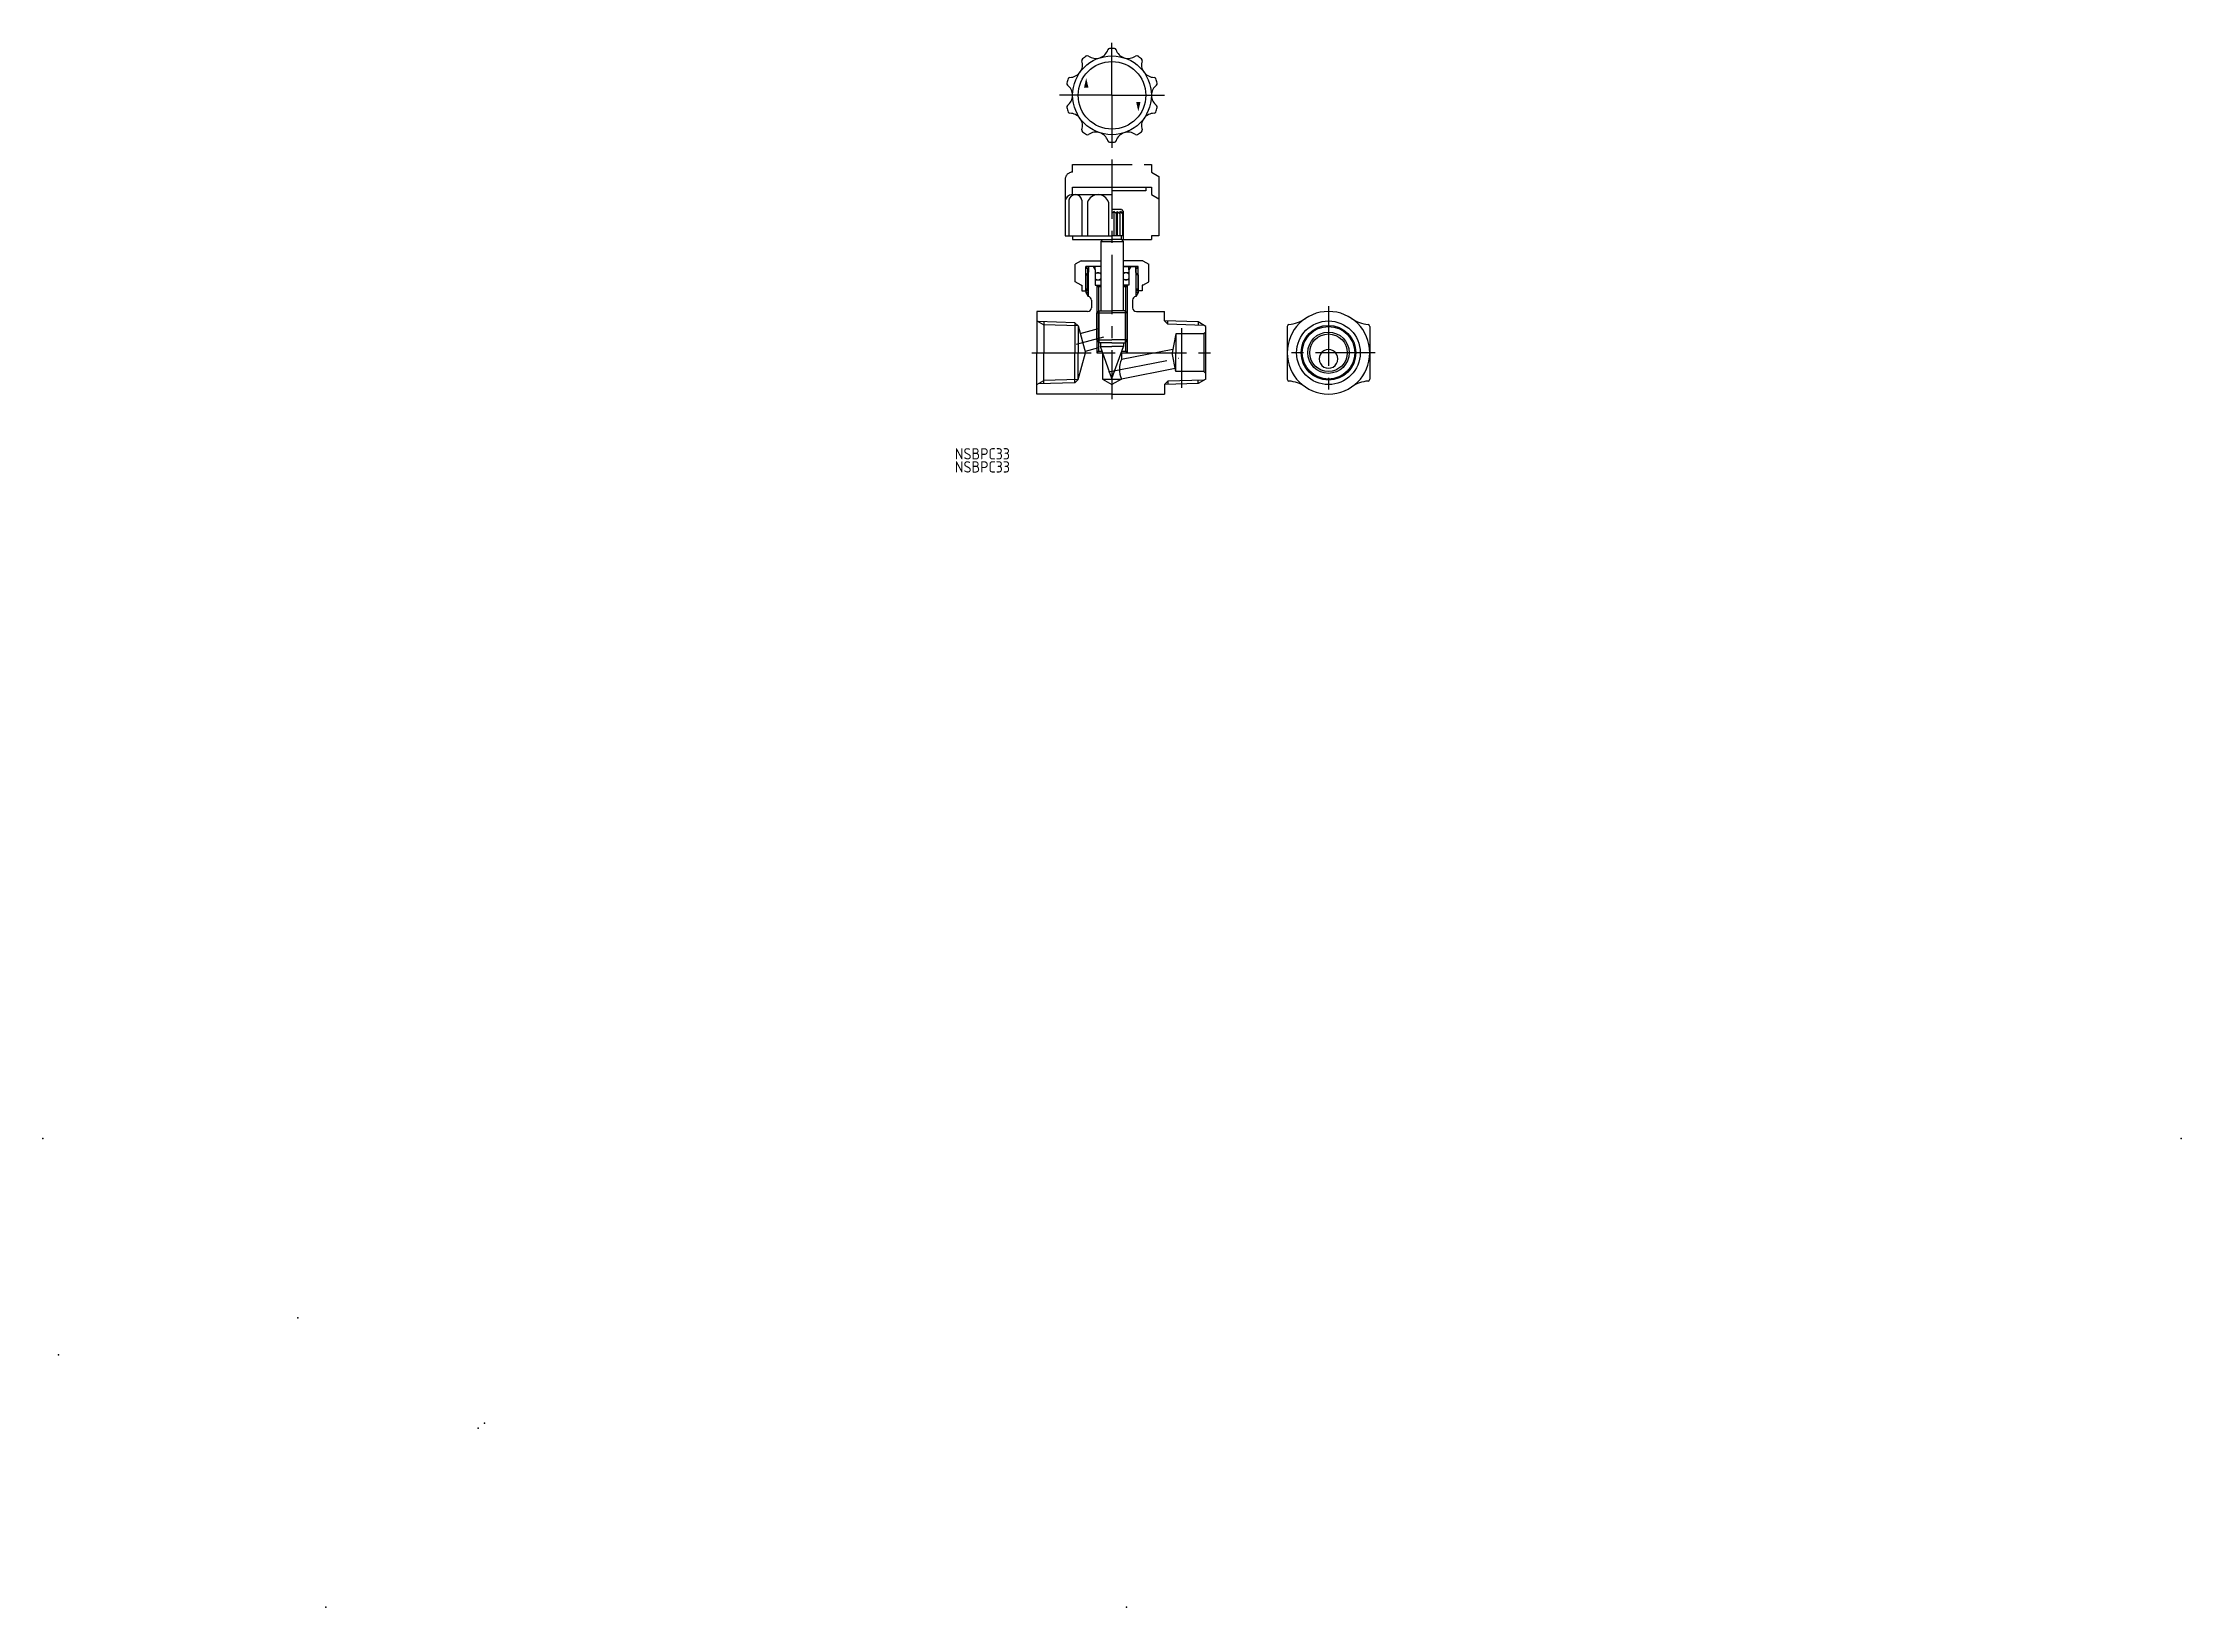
# Model space of a CAD drawing. Extents: x -118 to 452, y -49 to 368.
import ezdxf

# ---------------------------------------------------------------- set-up
doc = ezdxf.new("R2010")
doc.units = 0
doc.header["$LTSCALE"] = 0.5
doc.linetypes.add('CENTER', pattern=[50.8, 31.75, -6.35, 6.35, -6.35])
doc.linetypes.add('PHANTOM', pattern=[63.5, 31.75, -6.35, 6.35, -6.35, 6.35, -6.35])
doc.layers.get('0').update_dxf_attribs({"linetype": 'CONTINUOUS'})
doc.layers.add('CENTER', color=1, linetype='CENTER')
doc.styles.get("Standard").update_dxf_attribs({"font": 'ISOCP.SHX', "bigfont": 'EXTFONT.SHX'})
doc.styles.add('ｽﾀｲﾙ1', font='txt')

msp = doc.modelspace()

# ---------------------------------------------------------------- linework, layer by layer
at = {"color": 3, "linetype": 'PHANTOM'}
for p, q in [((154.65, 331.29), (154.65, 321.13)), ((156.65, 335.29), (177.65, 335.29)), ((156.65, 333.29), (156.65, 335.29)), ((177.65, 335.29), (177.65, 333.29)), ((177.65, 333.29), (179.65, 332.13)), ((179.65, 332.13), (179.65, 321.13))]:
    msp.add_line(p, q, dxfattribs=at)
at = {"color": 7, "linetype": 'CONTINUOUS'}
for p, q in [((154.65, 325.29), (154.65, 316.29)), ((155.66, 325.78), (155.66, 316.29)), ((156.65, 329.29), (177.65, 329.29)), ((156.65, 327.29), (156.65, 329.29)), ((156.65, 327.29), (167.15, 327.29)), ((159.13, 325.78), (159.13, 316.29)), ((160.62, 325.29), (160.62, 316.29)), ((166.24, 325.29), (166.24, 316.29)), ((176.15, 328.29), (167.15, 328.29)), ((176.15, 329.29), (176.15, 328.29)), ((177.65, 329.29), (177.65, 327.29)), ((177.65, 327.29), (179.65, 326.13)), ((179.65, 326.13), (179.65, 316.29)), ((169.65, 323.29), (167.15, 323.29)), ((167.64, 322.79), (167.15, 322.29)), ((168.3, 322.29), (167.64, 322.79)), ((167.64, 322.79), (167.64, 316.29)), ((168.3, 322.29), (168.54, 322.79)), ((168.3, 322.29), (168.3, 316.29)), ((168.54, 322.79), (169.27, 322.29)), ((168.54, 322.79), (168.54, 316.29)), ((169.23, 322.79), (169.27, 322.29)), ((169.92, 322.29), (169.23, 322.79)), ((169.27, 322.29), (169.27, 316.29)), ((169.6, 322.79), (170.15, 322.29)), ((169.92, 322.29), (169.6, 322.79)), ((169.65, 323.29), (170.15, 322.79)), ((169.92, 322.29), (169.92, 316.29)), ((170.15, 322.79), (170.15, 315.29)), ((154.65, 316.29), (167.15, 316.29)), ((156.65, 316.29), (156.65, 315.29)), ((156.65, 315.29), (167.15, 315.29)), ((164.65, 315.29), (164.15, 314.79)), ((164.15, 314.79), (164.15, 296.29)), ((164.15, 314.79), (170.15, 314.79)), ((170.15, 316.29), (167.15, 316.29)), ((169.65, 315.29), (167.15, 315.29)), ((169.65, 315.29), (169.65, 316.29)), ((169.65, 315.29), (177.65, 315.29)), ((169.65, 315.29), (170.15, 314.79)), ((170.15, 314.79), (170.15, 296.29)), ((177.65, 316.29), (177.65, 315.29)), ((179.65, 316.29), (177.65, 316.29)), ((160.69, 307.62), (160.15, 308.16)), ((164.15, 308.16), (160.15, 308.16)), ((164.15, 308.16), (160.9, 308.16)), ((160.9, 308.16), (160.9, 306.66)), ((162.15, 308.16), (162.65, 307.29)), ((162.65, 307.29), (162.65, 308.16)), ((174.15, 308.16), (170.15, 308.16)), ((170.15, 308.16), (173.4, 308.16)), ((172.15, 308.16), (171.65, 307.29)), ((171.65, 307.29), (171.65, 308.16)), ((173.4, 308.16), (173.4, 306.66)), ((173.61, 307.62), (174.15, 308.16)), ((159.15, 303.16), (159.15, 301.66)), ((160.69, 307.62), (160.15, 307.62)), ((160.77, 306.52), (160.15, 305.91)), ((160.15, 305.91), (160.15, 301.22)), ((160.15, 305.91), (160.77, 305.91)), ((160.69, 302.2), (160.15, 301.66)), ((160.15, 302.2), (160.77, 302.2)), ((160.69, 302.2), (160.69, 307.62)), ((160.9, 306.66), (160.77, 306.52)), ((162.65, 307.29), (162.65, 303.16)), ((162.65, 306.46), (164.15, 306.46)), ((162.65, 304.56), (164.15, 304.56)), ((162.65, 303.16), (164.15, 303.16)), ((163.15, 303.16), (164.15, 303.16)), ((163.56, 302.75), (163.15, 303.16)), ((164.15, 302.75), (163.15, 302.75)), ((163.56, 302.75), (163.56, 285.56)), ((171.65, 306.46), (170.15, 306.46)), ((171.65, 304.56), (170.15, 304.56)), ((171.65, 303.16), (170.15, 303.16)), ((170.15, 303.16), (171.15, 303.16)), ((171.15, 302.75), (170.15, 302.75)), ((170.75, 302.75), (171.15, 303.16)), ((170.75, 302.75), (170.75, 285.56)), ((171.65, 307.29), (171.65, 303.16)), ((173.4, 306.66), (173.54, 306.52)), ((173.54, 306.52), (174.15, 305.91)), ((174.15, 305.91), (173.54, 305.91)), ((173.54, 302.2), (174.15, 302.2)), ((173.61, 302.2), (173.61, 307.62)), ((174.15, 307.62), (173.61, 307.62)), ((173.61, 302.2), (174.15, 301.66)), ((174.15, 305.91), (174.15, 301.22)), ((175.15, 303.16), (175.15, 301.66)), ((159.15, 301.66), (160.77, 301.66)), ((160.77, 301.66), (160.15, 301.66)), ((160.15, 301.22), (160.77, 301.22)), ((160.15, 301.22), (160.77, 300.15)), ((161.65, 299.16), (161.65, 297.16)), ((163.61, 296.29), (163.15, 295.83)), ((163.61, 296.29), (167.15, 296.29)), ((164.15, 296.29), (167.15, 296.29)), ((170.69, 296.29), (167.15, 296.29)), ((170.15, 296.29), (167.15, 296.29)), ((170.69, 296.29), (171.15, 295.83)), ((172.65, 299.16), (172.65, 297.16)), ((175.15, 301.66), (173.54, 301.66)), ((174.15, 301.66), (173.54, 301.66)), ((174.15, 301.22), (173.54, 301.22)), ((174.15, 301.22), (173.54, 300.15)), ((147.15, 296.16), (147.15, 285.16)), ((160.65, 296.16), (147.15, 296.16)), ((147.15, 293.66), (149.03, 292.57)), ((149.03, 293.43), (149.03, 285.16)), ((158.15, 292.29), (149.03, 292.57)), ((157.27, 293.17), (157.27, 285.16)), ((158.15, 292.29), (158.15, 285.16)), ((158.15, 292.29), (160.06, 285.16)), ((158.68, 290.3), (163.56, 291.61)), ((163.15, 295.83), (167.15, 295.83)), ((163.15, 288.59), (163.15, 295.83)), ((171.15, 295.83), (167.15, 295.83)), ((171.15, 295.83), (171.15, 288.59)), ((173.65, 296.16), (181.15, 296.16)), ((181.15, 293.63), (181.15, 296.16)), ((182.04, 292.75), (182.04, 293.61)), ((192.15, 292.16), (190.08, 293.36)), ((190.08, 293.36), (190.08, 292.5)), ((192.15, 290.66), (191.65, 290.16)), ((192.15, 278.16), (192.15, 292.16)), ((147.15, 274.16), (147.15, 285.16)), ((149.03, 276.89), (149.03, 285.16)), ((157.27, 277.14), (157.27, 285.16)), ((158.15, 278.03), (160.06, 285.16)), ((158.15, 278.03), (158.15, 285.16)), ((163.56, 286.43), (159.98, 285.47)), ((163.15, 288.59), (167.15, 288.59)), ((163.15, 288.59), (163.61, 287.79)), ((163.15, 285.56), (164.5, 285.56)), ((163.56, 285.56), (163.15, 285.16)), ((163.15, 285.16), (164.65, 285.16)), ((167.15, 287.79), (163.61, 287.79)), ((164.05, 287.79), (164.05, 286.81)), ((167.15, 278.29), (164.05, 286.81)), ((164.05, 286.81), (167.15, 286.81)), ((164.65, 285.16), (164.65, 278.16)), ((171.15, 288.59), (167.15, 288.59)), ((167.15, 287.79), (170.69, 287.79)), ((170.25, 286.81), (167.15, 286.81)), ((167.15, 278.29), (170.25, 286.81)), ((183.34, 285.99), (169.65, 283.33)), ((169.65, 285.16), (171.15, 285.16)), ((169.65, 285.16), (169.65, 283.33)), ((169.65, 285.16), (169.65, 283.33)), ((169.8, 285.56), (171.15, 285.56)), ((170.25, 287.79), (170.25, 286.81)), ((171.15, 288.59), (170.69, 287.79)), ((170.75, 285.56), (171.15, 285.16)), ((184.15, 290.16), (183.18, 285.16)), ((184.15, 280.16), (183.18, 285.16)), ((191.65, 290.16), (184.15, 290.16)), ((184.15, 290.16), (184.15, 285.16)), ((184.15, 280.16), (184.15, 285.16)), ((191.65, 290.16), (191.65, 280.16)), ((169.65, 278.24), (183.98, 281.02)), ((191.65, 280.16), (184.15, 280.16)), ((191.65, 280.16), (192.15, 279.66)), ((147.15, 276.66), (149.03, 277.74)), ((167.15, 274.16), (147.15, 274.16)), ((158.15, 278.03), (149.03, 277.74)), ((163.15, 275.16), (163.15, 275.16)), ((164.65, 278.16), (167.15, 276.71)), ((164.65, 278.16), (169.65, 278.16)), ((169.65, 278.16), (167.15, 276.71)), ((167.15, 274.16), (181.15, 274.16)), ((169.65, 278.16), (169.65, 278.24)), ((181.15, 276.68), (181.15, 274.16)), ((182.04, 277.57), (182.04, 276.71)), ((192.15, 278.16), (190.08, 276.96)), ((190.08, 276.96), (190.08, 277.82))]:
    msp.add_line(p, q, dxfattribs=at)
for p, q in [((158.9, 309.66), (157.34, 308.75)), ((157.34, 304.06), (157.34, 308.75)), ((158.9, 309.66), (164.15, 309.66)), ((175.4, 309.66), (170.15, 309.66)), ((175.4, 309.66), (176.97, 308.75)), ((176.97, 304.06), (176.97, 308.75)), ((158.9, 303.16), (157.34, 304.06)), ((158.9, 303.16), (159.15, 303.16)), ((175.4, 303.16), (175.15, 303.16)), ((175.4, 303.16), (176.97, 304.06)), ((190.08, 293.36), (181.15, 293.63)), ((190.08, 276.96), (181.15, 276.68))]:
    msp.add_line(p, q)
at = {"color": 3, "linetype": 'CONTINUOUS'}
for p, q in [((160.15, 301.66), (160.15, 308.16)), ((174.15, 301.66), (174.15, 308.16)), ((160.77, 306.52), (160.77, 300.15)), ((163.15, 303.16), (163.15, 285.16)), ((171.15, 303.16), (171.15, 285.16)), ((173.54, 306.52), (173.54, 300.15)), ((163.61, 296.29), (163.61, 287.79)), ((170.69, 296.29), (170.69, 287.79)), ((157.27, 293.17), (147.46, 293.48)), ((158.15, 292.29), (157.27, 293.17)), ((181.15, 293.63), (182.04, 292.75)), ((191.65, 292.45), (182.04, 292.75)), ((157.27, 277.14), (147.46, 276.84)), ((158.15, 278.03), (157.27, 277.14)), ((181.15, 276.68), (182.04, 277.57)), ((191.65, 277.87), (182.04, 277.57))]:
    msp.add_line(p, q, dxfattribs=at)
at = {"color": 0}
for p, q in [((213.83, 292.19), (213.83, 278.12)), ((235.83, 292.19), (235.83, 278.12))]:
    msp.add_line(p, q, dxfattribs=at)
at = {"color": 7, "linetype": 'CONTINUOUS'}
for centre, radius in [((167.15, 353.75), 10.5), ((167.15, 353.75), 9), ((224.83, 285.16), 8.48), ((224.83, 285.16), 7), ((224.83, 285.16), 5.5), ((224.83, 285.16), 5)]:
    msp.add_circle(centre, radius, dxfattribs=at)
at = {"color": 3, "linetype": 'CONTINUOUS'}
msp.add_circle((224.83, 285.16), 7.29, dxfattribs=at)
at = {"color": 7, "linetype": 'CONTINUOUS'}
for centre, radius, start, end in [((162.87, 366.93), 3.36, 234.0557, 341.9443), ((166.54, 365.73), 0.5, 92.9227, 161.9443), ((167.15, 353.75), 12.5, 87.0773, 92.9227), ((167.76, 365.73), 0.5, 18.0557, 87.0773), ((171.43, 366.93), 3.36, 198.0557, 305.9443), ((155.94, 361.89), 3.36, 270.0557, 17.9443), ((159.61, 363.08), 0.5, 128.9227, 197.9443), ((167.15, 353.75), 12.5, 123.0773, 128.9227), ((160.6, 363.8), 0.5, 54.0557, 123.0773), ((173.7, 363.8), 0.5, 56.9227, 125.9443), ((167.15, 353.75), 12.5, 51.0773, 56.9227), ((178.36, 361.89), 3.36, 162.0557, 269.9443), ((174.69, 363.08), 0.5, 342.0557, 51.0773), ((155.56, 356.87), 0.5, 164.9227, 233.9443), ((167.15, 353.75), 12.5, 159.0773, 164.9227), ((153.29, 353.75), 3.36, 306.0557, 53.9443), ((155.94, 358.03), 0.5, 90.0557, 159.0773), ((181.01, 353.75), 3.36, 126.0557, 233.9443), ((178.36, 358.03), 0.5, 20.9227, 89.9443), ((167.15, 353.75), 12.5, 15.0773, 20.9227), ((178.74, 356.87), 0.5, 306.0557, 15.0773), ((155.56, 350.63), 0.5, 126.0557, 195.0773), ((167.15, 353.75), 12.5, 195.0773, 200.9227), ((155.94, 349.46), 0.5, 200.9227, 269.9443), ((155.94, 345.6), 3.36, 342.0557, 89.9443), ((178.36, 345.6), 3.36, 90.0557, 197.9443), ((178.36, 349.46), 0.5, 270.0557, 339.0773), ((167.15, 353.75), 12.5, 339.0773, 344.9227), ((178.74, 350.63), 0.5, 344.9227, 53.9443), ((159.61, 344.41), 0.5, 162.0557, 231.0773), ((167.15, 353.75), 12.5, 231.0773, 236.9227), ((160.6, 343.69), 0.5, 236.9227, 305.9443), ((162.87, 340.57), 3.36, 18.0557, 125.9443), ((171.43, 340.57), 3.36, 54.0557, 161.9443), ((173.7, 343.69), 0.5, 234.0557, 303.0773), ((167.15, 353.75), 12.5, 303.0773, 308.9227), ((174.69, 344.41), 0.5, 308.9227, 17.9443), ((166.54, 341.76), 0.5, 198.0557, 267.0773), ((167.15, 353.75), 12.5, 267.0773, 272.9227), ((167.76, 341.76), 0.5, 272.9227, 341.9443), ((156.65, 325.29), 2, 90, 180), ((157.4, 325.53), 1.75, 8.0523, 171.9477), ((163.43, 324.31), 2.97, 19.127, 160.873), ((163.4, 305.51), 0.95, 37.8636, 142.1364), ((163.4, 305.51), 0.95, 217.8636, 322.1364), ((170.9, 305.51), 0.95, 37.8636, 142.1364), ((170.9, 305.51), 0.95, 217.8636, 322.1364), ((160.65, 297.16), 1, 270, 0), ((160.65, 299.16), 1, 0, 83.4866), ((173.65, 299.16), 1, 96.5134, 180), ((173.65, 297.16), 1, 180, 270), ((224.82, 283.51), 2.48, 89.6381, 270.3619), ((224.85, 283.51), 2.48, 269.6381, 90.3619), ((175.84, 280.78), 6.69, 157.621, 202.379)]:
    msp.add_arc(centre, radius, start, end, dxfattribs=at)
at = {"color": 3, "linetype": 'PHANTOM'}
msp.add_arc((156.65, 331.29), 2, 90, 180, dxfattribs=at)
at = {"color": 0}
for centre, radius, start, end in [((224.83, 285.16), 11, 90, 270), ((214.33, 292.19), 0.5, 94.8467, 180), ((213.53, 301.66), 9, 274.8467, 304.4115), ((224.83, 285.16), 11, 270, 90), ((236.14, 301.66), 9, 235.5885, 265.1533), ((235.33, 292.19), 0.5, 360, 85.1533), ((214.33, 278.12), 0.5, 180, 265.1533), ((213.53, 268.66), 9, 55.5885, 85.1533), ((236.14, 268.66), 9, 94.8467, 124.4115), ((235.33, 278.12), 0.5, 274.8467, 0)]:
    msp.add_arc(centre, radius, start, end, dxfattribs=at)
for p in [(-117.73, 75.8), (452.03, 75.8), (-49.75, 28), (-113.57, 18.2), (0, 0), (-1.75, -1.38), (-42.3, -49.07), (-42.3, -49.07), (171, -49.07)]:
    msp.add_point(p)
at = {"layer": 'CENTER', "color": 1, "linetype": 'CENTER'}
for p, q in [((167.15, 353.75), (167.15, 367.75)), ((167.15, 353.75), (153.15, 353.75)), ((167.15, 353.75), (167.15, 339.75)), ((167.15, 353.75), (181.15, 353.75)), ((167.15, 336.69), (167.15, 272.76)), ((224.83, 297.55), (224.83, 272.76)), ((185.8, 275.83), (185.8, 294.49)), ((145.75, 285.16), (193.55, 285.16)), ((157.7, 287.45), (165.01, 289.41)), ((237.23, 285.16), (212.44, 285.16)), ((166.18, 280.11), (184.98, 283.76))]:
    msp.add_line(p, q, dxfattribs=at)

# ---------------------------------------------------------------- texts
at = {"color": 7, "linetype": 'CONTINUOUS', "style": 'ｽﾀｲﾙ1', "width": 0.5}
msp.add_text('▲', height=3, dxfattribs=at).set_placement((159.29, 355.81))
msp.add_text('▲', height=3, rotation=180, dxfattribs=at).set_placement((175.16, 352))
at = {"color": 7, "linetype": 'CONTINUOUS'}
for p in [(125.27, 256.73), (125.27, 253.24)]:
    msp.add_text('NSBPC33', height=3, dxfattribs=at).set_placement(p)

doc.saveas('drawing.dxf')
